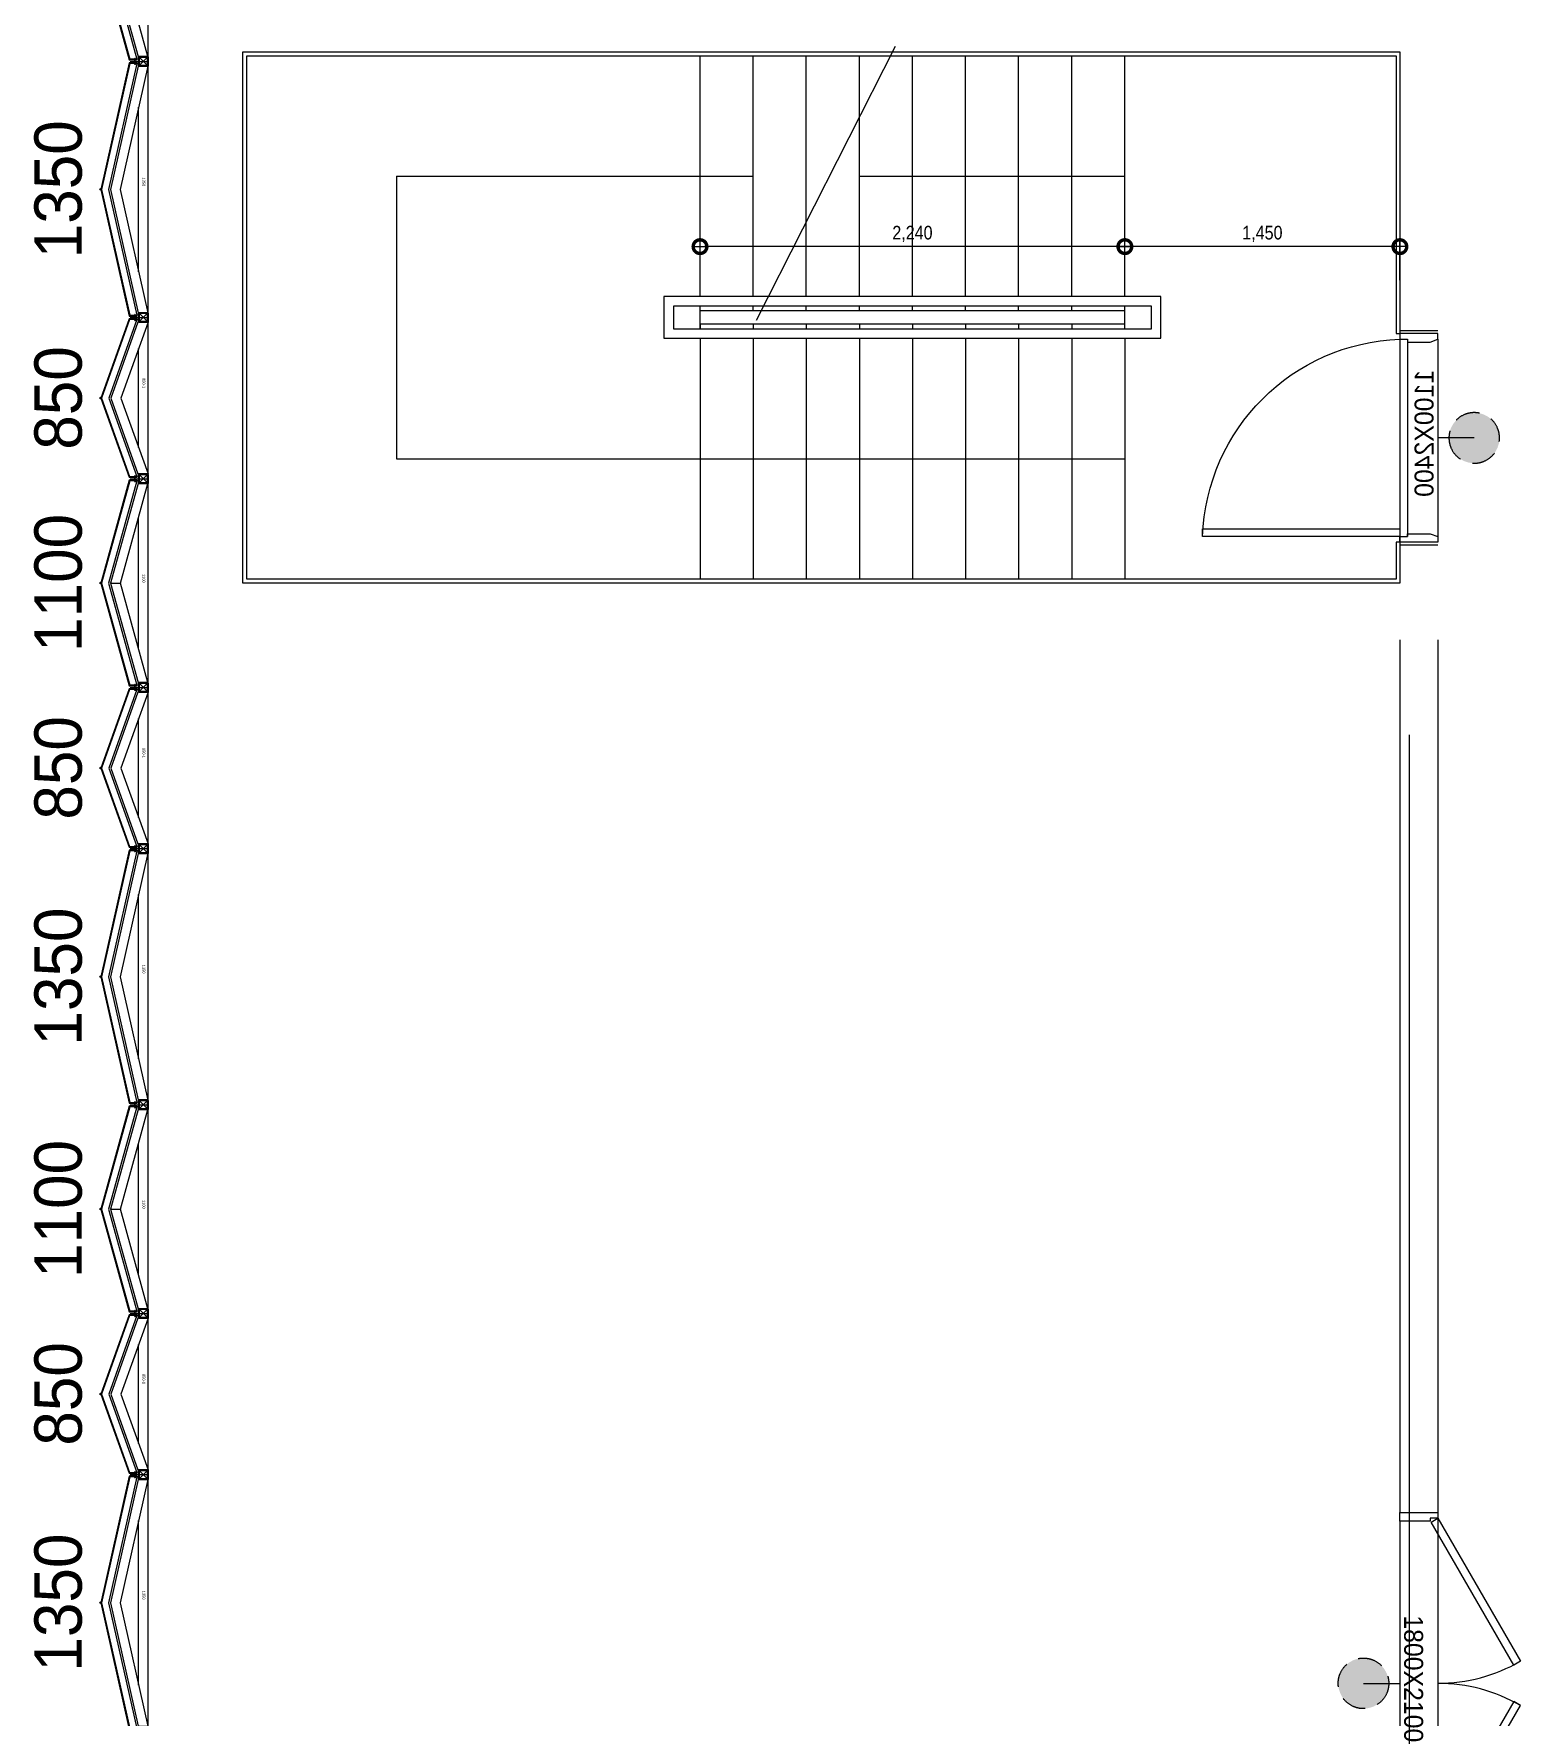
# Model space of a CAD drawing. Header units: millimetres. Extents: x -95754 to 183257, y 26770 to 150605.
# Drawn here: x 91350 to 99189, y 131826 to 140701 of the extents above; entities that cross this region are included whole.
import ezdxf
from ezdxf.enums import TextEntityAlignment as Align

# ---------------------------------------------------------------- set-up
doc = ezdxf.new("R2010")
doc.units = ezdxf.units.MM
doc.header["$LTSCALE"] = 300
doc.linetypes.add('ghid', pattern=[3, 2, -1])
doc.linetypes.add('HID', pattern=[2.8, 1.8, -1])
for name, color, linetype in [('6FIN', 6, 'Continuous'), ('A-CEN', 1, 'Continuous'), ('A-CORE-STR', 9, 'Continuous'), ('A-CORE-난간', 8, 'Continuous'), ('A-DIM', 7, 'Continuous'), ('A-DOOR', 4, 'Continuous'), ('A-DOOR-1', 1, 'Continuous'), ('A-DOOR-8', 8, 'Continuous'), ('A-FIN', 6, 'Continuous'), ('A-SYM', 7, 'Continuous'), ('A-WALL-D', 7, 'Continuous'), ('A-갑종방화문', 7, 'Continuous'), ('A-방화문표기', 6, 'ghid'), ('A-하지철물', 55, 'Continuous'), ('alucobond', 4, 'Continuous'), ('mold', 4, 'Continuous'), ('SHEET', 6, 'Continuous')]:
    doc.layers.add(name, color=color, linetype=linetype)
doc.layers.add('NOPLOT', color=191, linetype='Continuous', plot=False)
doc.layers.add('NOPLOT-DIM', color=191, linetype='Continuous', plot=False)
doc.styles.add('Gdim', font='', dxfattribs={"width": 0.9})
doc.styles.add('Gtx', font='')
doc.styles.get('Gdim').set_extended_font_data('Dotum')
doc.styles.get('Gtx').set_extended_font_data('Dotum')
doc.dimstyles.new('Gdim30(INT)', dxfattribs={"dimscale": 24, "dimtxt": 3, "dimasz": 1, "dimexe": 1.5, "dimexo": 2, "dimgap": 1, "dimtad": 1, "dimdec": 0, "dimzin": 0, "dimdsep": 46, "dimlunit": 6, "dimtxsty": 'Gdim', "dimblk": 'ToneDOT', "dimcen": 1.5, "dimdle": 1.5, "dimclrd": 1, "dimclre": 1, "dimclrt": 256, "dimadec": 1, "dimazin": 0, "dimtfac": 1, "dimtdec": 0, "dimtix": 1, "dimtmove": 2, "dimatfit": 3, "dimldrblk": 'DOT', "dimfxl": 1, "dimtolj": 1, "dimtzin": 0, "dimlwd": -1, "dimlwe": -1, "dimarcsym": 0})

# ---------------------------------------------------------------- blocks, each defined once
blk = doc.blocks.new('FDD-2')
at = {"layer": 'A-DOOR', "linetype": 'Continuous'}
for points in [[(-870, 200), (-116.6, 635), (-96.6, 600.4), (-850, 165.4)], [(870, 200), (116.6, 635), (96.6, 600.4), (850, 165.4)], [(-900, 200), (-870, 200), (-870, 160), (-855, 160), (-855, 0), (-900, 0)], [(900, 200), (870, 200), (870, 160), (855, 160), (855, 0), (900, 0)]]:
    blk.add_lwpolyline(points, close=True, dxfattribs=at)
at = {"layer": 'A-DOOR-1', "linetype": 'Continuous'}
for centre, start, end in [((-870, 200), 0, 30), ((870, 200), 150, 180)]:
    blk.add_arc(centre, 870, start, end, dxfattribs=at)
at = {"layer": 'A-DOOR-8', "linetype": 'Continuous'}
for p, q in [((-870, 200), (870, 200)), ((-855, 0), (855, 0))]:
    blk.add_line(p, q, dxfattribs=at)
at = {"layer": 'NOPLOT', "style": 'Gtx'}
blk.add_text('1800X2100', height=100, dxfattribs=at).set_placement((-358.5, 22.4))
blk = doc.blocks.new('FSD-1')
at = {"layer": 'A-DOOR'}
for points in [[(190359.4, 600586.7), (190359.4, 600556.7), (190319.4, 600556.7), (190319.4, 600541.7), (190199.4, 600541.7), (190159.4, 600556.7), (190159.4, 600586.7)], [(190359.4, 599486.7), (190359.4, 599516.7), (190319.4, 599516.7), (190319.4, 599531.7), (190199.4, 599531.7), (190159.4, 599516.7), (190159.4, 599486.7)], [(190359.4, 599516.7), (191399.4, 599516.7), (191399.4, 599556.7), (190359.4, 599556.7)]]:
    blk.add_lwpolyline(points, close=True, dxfattribs=at)
at = {"layer": 'A-DOOR-1'}
blk.add_arc((190322.5, 599479.8), 1077.5, 1.96142, 88.03858, dxfattribs=at)
at = {"layer": 'A-DOOR-8'}
for p, q in [((190159.4, 600556.7), (190159.4, 599516.7)), ((190319.4, 600556.7), (190319.4, 599516.7)), ((190359.4, 600556.7), (190359.4, 599516.7))]:
    blk.add_line(p, q, dxfattribs=at)
at = {"layer": 'NOPLOT'}
for p, q in [((190159.4, 600601.7), (190359.4, 600601.7)), ((190159.4, 599471.7), (190359.4, 599471.7))]:
    blk.add_line(p, q, dxfattribs=at)
at = {"layer": 'NOPLOT', "style": 'Gtx'}
blk.add_text('1100X2400', height=100, rotation=270, dxfattribs=at).set_placement((190181.9, 600395.2))
blk = doc.blocks.new('EX-850-1')
at = {"layer": '6FIN', "elevation": 0}
for points in [[(3.2, 204.1), (46.8, 204.1, 0.414214), (50, 207.3), (50, 250.9, 0.414214), (46.8, 254.1), (3.2, 254.1, 0.414214), (0, 250.9), (0, 207.3, 0.414214)], [(896.8, 204.1), (853.2, 204.1, -0.414214), (850, 207.3), (850, 250.9, -0.414214), (853.2, 254.1), (896.8, 254.1, -0.414214), (900, 250.9), (900, 207.3, -0.414214)]]:
    blk.add_lwpolyline(points, format="xyb", close=True, dxfattribs=at)
at = {"layer": 'A-하지철물'}
for p, q in [((850, 254.1), (50, 254.1)), ((710.9, 204.1), (189.1, 204.1))]:
    blk.add_line(p, q, dxfattribs=at)
at = {"layer": 'A-하지철물', "elevation": 0}
for points in [[(49.9, 254.1), (450, 110.3), (850.1, 254.1)], [(50, 204.1), (50, 200.9), (450, 57.2), (850, 200.9), (850, 204.1)]]:
    blk.add_lwpolyline(points, dxfattribs=at)
at = {"layer": 'A-하지철물'}
blk.add_circle((450, 4.1), 4.07, dxfattribs=at)
at = {"layer": 'alucobond', "color": 251, "linetype": 'HID', "ltscale": 10}
for p, q in [((30.2, 185.1), (41.5, 185.1)), ((31.5, 182.4), (31.5, 187.8)), ((31.5, 186.6), (39.5, 186.6)), ((31.5, 183.6), (39.5, 183.6)), ((32, 189.3), (32.5, 189.3)), ((32, 180.9), (32.5, 180.9)), ((32.5, 180.9), (32.5, 189.3)), ((38, 182.7), (38, 187.4)), ((39.5, 182.7), (39.5, 187.4)), ((869.8, 185.1), (858.5, 185.1)), ((860.5, 182.7), (860.5, 187.4)), ((868.5, 186.6), (860.5, 186.6)), ((868.5, 183.6), (860.5, 183.6)), ((862, 182.7), (862, 187.4)), ((867.5, 180.9), (867.5, 189.3)), ((868, 189.3), (867.5, 189.3)), ((868, 180.9), (867.5, 180.9)), ((868.5, 182.4), (868.5, 187.8))]:
    blk.add_line(p, q, dxfattribs=at)
at = {"layer": 'alucobond'}
for p, q in [((32.5, 195.1), (36.5, 195.1)), ((867.5, 195.1), (863.5, 195.1))]:
    blk.add_line(p, q, dxfattribs=at)
at = {"layer": 'alucobond', "color": 251, "linetype": 'HID', "ltscale": 10}
for points in [[(32, 189.3), (31.5, 187.8)], [(32, 180.9), (31.5, 182.4)], [(868, 189.3), (868.5, 187.8)], [(868, 180.9), (868.5, 182.4)]]:
    blk.add_lwpolyline(points, dxfattribs=at)
at = {"layer": 'alucobond', "elevation": 0}
for points in [[(32.5, 195.1), (32.5, 154.1), (450, 4.1), (867.5, 154.1), (867.5, 195.1)], [(36.5, 195.1), (36.5, 156.9), (450, 8.3), (863.5, 156.9), (863.5, 195.1)]]:
    blk.add_lwpolyline(points, dxfattribs=at)
at = {"layer": 'alucobond', "color": 251, "linetype": 'HID', "ltscale": 10, "elevation": 0}
blk.add_lwpolyline([(36.5, 195.1), (450, 46.6), (863.5, 195.1)], dxfattribs=at)
at = {"layer": 'alucobond', "color": 251, "linetype": 'HID', "ltscale": 10}
for points in [[(39.5, 186.6, -0.666667), (39.5, 183.6, -1.5)], [(860.5, 186.6, 0.666667), (860.5, 183.6, 1.5)]]:
    blk.add_lwpolyline(points, format="xyb", dxfattribs=at)
for centre, start, end in [((38.7, 187.4), 0, 180), ((38.7, 182.7), 180, 0), ((861.3, 187.4), 0, 180), ((861.3, 182.7), 180, 0)]:
    blk.add_arc(centre, 0.75, start, end, dxfattribs=at)
at = {"layer": 'mold', "color": 4}
for points in [[(25, 204.1), (25, 202.6)], [(875, 204.1), (875, 202.6)]]:
    blk.add_lwpolyline(points, dxfattribs=at)
at = {"layer": 'NOPLOT'}
for p, q in [((3.2, 254.1), (0, 254.1)), ((0, 254.1), (0, 250.9)), ((0, 207.3), (0, 204.1)), ((3.2, 204.1), (0, 204.1)), ((25, 160), (25, 254.1)), ((46.8, 254.1), (50, 254.1)), ((46.8, 204.1), (50, 204.1)), ((50, 254.1), (50, 250.9)), ((50, 207.3), (50, 204.1)), ((853.2, 254.1), (850, 254.1)), ((850, 254.1), (850, 250.9)), ((850, 207.3), (850, 204.1)), ((853.2, 204.1), (850, 204.1)), ((875, 160), (875, 254.1)), ((896.8, 254.1), (900, 254.1)), ((896.8, 204.1), (900, 204.1)), ((900, 254.1), (900, 250.9)), ((900, 207.3), (900, 204.1))]:
    blk.add_line(p, q, dxfattribs=at)
at = {"layer": 'SHEET', "color": 8}
for p, q in [((46.8, 250.9), (3.2, 207.3)), ((3.2, 250.9), (46.8, 207.3)), ((853.2, 250.9), (896.8, 207.3)), ((896.8, 250.9), (853.2, 207.3))]:
    blk.add_line(p, q, dxfattribs=at)
at = {"layer": 'SHEET', "color": 8, "elevation": 0}
for points in [[(3.2, 207.3), (46.8, 207.3), (46.8, 250.9), (3.2, 250.9)], [(896.8, 207.3), (853.2, 207.3), (853.2, 250.9), (896.8, 250.9)]]:
    blk.add_lwpolyline(points, close=True, dxfattribs=at)
at = {"layer": 'NOPLOT', "linetype": 'HID', "style": 'Gtx'}
blk.add_text('850-1', height=15, dxfattribs=at).set_placement((344.2, 224))
blk = doc.blocks.new('EX-1350')
at = {"layer": '6FIN', "elevation": 0}
for points in [[(3.2, 204.1), (46.8, 204.1, 0.414214), (50, 207.3), (50, 250.9, 0.414214), (46.8, 254.1), (3.2, 254.1, 0.414214), (0, 250.9), (0, 207.3, 0.414214)], [(1396.8, 204.1), (1353.2, 204.1, -0.414214), (1350, 207.3), (1350, 250.9, -0.414214), (1353.2, 254.1), (1396.8, 254.1, -0.414214), (1400, 250.9), (1400, 207.3, -0.414214)]]:
    blk.add_lwpolyline(points, format="xyb", close=True, dxfattribs=at)
at = {"layer": 'A-하지철물'}
for p, q in [((1350, 254.1), (50, 254.1)), ((1133.9, 204.1), (266.1, 204.1))]:
    blk.add_line(p, q, dxfattribs=at)
at = {"layer": 'A-하지철물', "elevation": 0}
for points in [[(49.7, 252.7), (700, 106.6), (1350.3, 252.7)], [(50, 254.1), (50, 201.4), (700, 55.3), (1350, 201.4), (1350, 254.1)]]:
    blk.add_lwpolyline(points, dxfattribs=at)
at = {"layer": 'A-하지철물'}
blk.add_circle((700, 4.1), 4.07, dxfattribs=at)
at = {"layer": 'alucobond', "color": 251, "linetype": 'HID', "ltscale": 10}
for p, q in [((30.2, 185.1), (41.5, 185.1)), ((31.5, 182.4), (31.5, 187.8)), ((31.5, 186.6), (39.5, 186.6)), ((31.5, 183.6), (39.5, 183.6)), ((32, 189.3), (32.5, 189.3)), ((32, 180.9), (32.5, 180.9)), ((32.5, 180.9), (32.5, 189.3)), ((38, 182.7), (38, 187.4)), ((39.5, 182.7), (39.5, 187.4)), ((1369.8, 185.1), (1358.5, 185.1)), ((1360.5, 182.7), (1360.5, 187.4)), ((1368.5, 186.6), (1360.5, 186.6)), ((1368.5, 183.6), (1360.5, 183.6)), ((1362, 182.7), (1362, 187.4)), ((1367.5, 180.9), (1367.5, 189.3)), ((1368, 189.3), (1367.5, 189.3)), ((1368, 180.9), (1367.5, 180.9)), ((1368.5, 182.4), (1368.5, 187.8))]:
    blk.add_line(p, q, dxfattribs=at)
at = {"layer": 'alucobond'}
for p, q in [((32.5, 195.1), (36.5, 195.1)), ((1367.5, 195.1), (1363.5, 195.1))]:
    blk.add_line(p, q, dxfattribs=at)
at = {"layer": 'alucobond', "color": 251, "linetype": 'HID', "ltscale": 10, "elevation": 0}
for points in [[(32, 189.3), (31.5, 187.8)], [(32, 180.9), (31.5, 182.4)], [(36.5, 194.2), (700, 45.1), (1363.5, 194.2)], [(1368, 189.3), (1368.5, 187.8)], [(1368, 180.9), (1368.5, 182.4)]]:
    blk.add_lwpolyline(points, dxfattribs=at)
at = {"layer": 'alucobond', "elevation": 0}
for points in [[(32.5, 195.1), (32.5, 154.1), (700, 4.1), (1367.5, 154.1), (1367.5, 195.1)], [(36.5, 195.1), (36.5, 157.3), (700, 8.2), (1363.5, 157.3), (1363.5, 195.1)]]:
    blk.add_lwpolyline(points, dxfattribs=at)
at = {"layer": 'alucobond', "color": 251, "linetype": 'HID', "ltscale": 10, "elevation": 0}
for points in [[(39.5, 186.6, -0.666667), (39.5, 183.6, -1.5)], [(1360.5, 186.6, 0.666667), (1360.5, 183.6, 1.5)]]:
    blk.add_lwpolyline(points, format="xyb", dxfattribs=at)
at = {"layer": 'alucobond', "color": 251, "linetype": 'HID', "ltscale": 10}
for centre, start, end in [((38.7, 187.4), 0, 180), ((38.7, 182.7), 180, 0), ((1361.3, 187.4), 0, 180), ((1361.3, 182.7), 180, 0)]:
    blk.add_arc(centre, 0.75, start, end, dxfattribs=at)
at = {"layer": 'mold', "color": 4, "elevation": 0}
for points in [[(25, 204.1), (25, 202.6)], [(1375, 204.1), (1375, 202.6)]]:
    blk.add_lwpolyline(points, dxfattribs=at)
at = {"layer": 'NOPLOT'}
for p, q in [((3.2, 254.1), (0, 254.1)), ((0, 254.1), (0, 250.9)), ((0, 207.3), (0, 204.1)), ((3.2, 204.1), (0, 204.1)), ((25, 160), (25, 254.1)), ((46.8, 254.1), (50, 254.1)), ((46.8, 204.1), (50, 204.1)), ((50, 254.1), (50, 250.9)), ((50, 207.3), (50, 204.1)), ((1353.2, 254.1), (1350, 254.1)), ((1350, 254.1), (1350, 250.9)), ((1350, 207.3), (1350, 204.1)), ((1353.2, 204.1), (1350, 204.1)), ((1375, 160), (1375, 254.1)), ((1396.8, 254.1), (1400, 254.1)), ((1396.8, 204.1), (1400, 204.1)), ((1400, 254.1), (1400, 250.9)), ((1400, 207.3), (1400, 204.1))]:
    blk.add_line(p, q, dxfattribs=at)
at = {"layer": 'SHEET', "color": 8}
for p, q in [((46.8, 250.9), (3.2, 207.3)), ((3.2, 250.9), (46.8, 207.3)), ((1353.2, 250.9), (1396.8, 207.3)), ((1396.8, 250.9), (1353.2, 207.3))]:
    blk.add_line(p, q, dxfattribs=at)
at = {"layer": 'SHEET', "color": 8, "elevation": 0}
for points in [[(3.2, 207.3), (46.8, 207.3), (46.8, 250.9), (3.2, 250.9)], [(1396.8, 207.3), (1353.2, 207.3), (1353.2, 250.9), (1396.8, 250.9)]]:
    blk.add_lwpolyline(points, close=True, dxfattribs=at)
at = {"layer": 'NOPLOT', "linetype": 'HID', "style": 'Gtx'}
blk.add_text('1350', height=15, dxfattribs=at).set_placement((637.1, 224))
blk = doc.blocks.new('EX-1100')
at = {"layer": '6FIN', "elevation": 0}
for points in [[(3.2, 204.1), (46.8, 204.1, 0.414214), (50, 207.3), (50, 250.9, 0.414214), (46.8, 254.1), (3.2, 254.1, 0.414214), (0, 250.9), (0, 207.3, 0.414214)], [(1146.8, 204.1), (1103.2, 204.1, -0.414214), (1100, 207.3), (1100, 250.9, -0.414214), (1103.2, 254.1), (1146.8, 254.1, -0.414214), (1150, 250.9), (1150, 207.3, -0.414214)]]:
    blk.add_lwpolyline(points, format="xyb", close=True, dxfattribs=at)
at = {"layer": 'A-하지철물'}
for p, q in [((1100, 254.1), (50, 254.1)), ((923.1, 204.1), (226.9, 204.1)), ((575, 55.9), (575, 107.8))]:
    blk.add_line(p, q, dxfattribs=at)
at = {"layer": 'A-하지철물', "elevation": 0}
blk.add_lwpolyline([(1100, 201.1), (1100, 253), (575, 107.8), (50, 253), (50, 201.1), (575, 55.9)], close=True, dxfattribs=at)
at = {"layer": 'A-하지철물'}
blk.add_circle((575, 4.1), 4.07, dxfattribs=at)
at = {"layer": 'alucobond', "color": 251, "linetype": 'HID', "ltscale": 10}
for p, q in [((30.2, 185.1), (41.5, 185.1)), ((31.5, 182.4), (31.5, 187.8)), ((31.5, 186.6), (39.5, 186.6)), ((31.5, 183.6), (39.5, 183.6)), ((32, 189.3), (32.5, 189.3)), ((32, 180.9), (32.5, 180.9)), ((32.5, 180.9), (32.5, 189.3)), ((38, 182.7), (38, 187.4)), ((39.5, 182.7), (39.5, 187.4)), ((1119.8, 185.1), (1108.5, 185.1)), ((1110.5, 182.7), (1110.5, 187.4)), ((1118.5, 186.6), (1110.5, 186.6)), ((1118.5, 183.6), (1110.5, 183.6)), ((1112, 182.7), (1112, 187.4)), ((1117.5, 180.9), (1117.5, 189.3)), ((1118, 189.3), (1117.5, 189.3)), ((1118, 180.9), (1117.5, 180.9)), ((1118.5, 182.4), (1118.5, 187.8))]:
    blk.add_line(p, q, dxfattribs=at)
at = {"layer": 'alucobond'}
for p, q in [((32.5, 195.1), (36.5, 195.1)), ((1117.5, 195.1), (1113.5, 195.1))]:
    blk.add_line(p, q, dxfattribs=at)
at = {"layer": 'alucobond', "color": 251, "linetype": 'HID', "ltscale": 10, "elevation": 0}
for points in [[(32, 189.3), (31.5, 187.8)], [(32, 180.9), (31.5, 182.4)], [(36.5, 194.5), (575, 45.6), (1113.5, 194.5)], [(1118, 189.3), (1118.5, 187.8)], [(1118, 180.9), (1118.5, 182.4)]]:
    blk.add_lwpolyline(points, dxfattribs=at)
at = {"layer": 'alucobond', "elevation": 0}
for points in [[(32.5, 195.1), (32.5, 154.1), (575, 4.1), (1117.5, 154.1), (1117.5, 195.1)], [(36.5, 195.1), (36.5, 157.1), (575, 8.2), (1113.5, 157.1), (1113.5, 195.1)], [(1113.5, 195.1), (1113.5, 157.2)]]:
    blk.add_lwpolyline(points, dxfattribs=at)
at = {"layer": 'alucobond', "color": 251, "linetype": 'HID', "ltscale": 10, "elevation": 0}
for points in [[(39.5, 186.6, -0.666667), (39.5, 183.6, -1.5)], [(1110.5, 186.6, 0.666667), (1110.5, 183.6, 1.5)]]:
    blk.add_lwpolyline(points, format="xyb", dxfattribs=at)
at = {"layer": 'alucobond', "color": 251, "linetype": 'HID', "ltscale": 10}
for centre, start, end in [((38.7, 187.4), 0, 180), ((38.7, 182.7), 180, 0), ((1111.3, 187.4), 0, 180), ((1111.3, 182.7), 180, 0)]:
    blk.add_arc(centre, 0.75, start, end, dxfattribs=at)
at = {"layer": 'mold', "color": 4, "elevation": 0}
for points in [[(25, 204.1), (25, 202.6)], [(1125, 204.1), (1125, 202.6)]]:
    blk.add_lwpolyline(points, dxfattribs=at)
at = {"layer": 'NOPLOT'}
for p, q in [((3.2, 254.1), (0, 254.1)), ((0, 254.1), (0, 250.9)), ((0, 207.3), (0, 204.1)), ((3.2, 204.1), (0, 204.1)), ((25, 160), (25, 254.1)), ((46.8, 254.1), (50, 254.1)), ((46.8, 204.1), (50, 204.1)), ((50, 254.1), (50, 250.9)), ((50, 207.3), (50, 204.1)), ((1103.2, 254.1), (1100, 254.1)), ((1100, 254.1), (1100, 250.9)), ((1100, 207.3), (1100, 204.1)), ((1103.2, 204.1), (1100, 204.1)), ((1125, 160), (1125, 254.1)), ((1146.8, 254.1), (1150, 254.1)), ((1146.8, 204.1), (1150, 204.1)), ((1150, 254.1), (1150, 250.9)), ((1150, 207.3), (1150, 204.1))]:
    blk.add_line(p, q, dxfattribs=at)
at = {"layer": 'SHEET', "color": 8}
for p, q in [((46.8, 250.9), (3.2, 207.3)), ((3.2, 250.9), (46.8, 207.3)), ((1103.2, 250.9), (1146.8, 207.3)), ((1146.8, 250.9), (1103.2, 207.3))]:
    blk.add_line(p, q, dxfattribs=at)
at = {"layer": 'SHEET', "color": 8, "elevation": 0}
for points in [[(3.2, 207.3), (46.8, 207.3), (46.8, 250.9), (3.2, 250.9)], [(1146.8, 207.3), (1103.2, 207.3), (1103.2, 250.9), (1146.8, 250.9)]]:
    blk.add_lwpolyline(points, close=True, dxfattribs=at)
at = {"layer": 'NOPLOT', "linetype": 'HID', "style": 'Gtx'}
blk.add_text('1100', height=15, dxfattribs=at).set_placement((526.9, 224))
blk = doc.blocks.new('ToneDOT')
at = {"layer": 'A-DIM', "color": 1, "linetype": 'ByBlock'}
blk.add_line((1.5, 0), (-1.5, 0), dxfattribs=at)
at = {"layer": 'A-DIM', "color": 1, "linetype": 'ByBlock', "const_width": 3}
blk.add_lwpolyline([(0.375, 0, 1), (-0.375, 0, 1)], format="xyb", close=True, dxfattribs=at)
blk = doc.blocks.new('*D119')
at = {"layer": 'Defpoints', "color": 0, "transparency": 16777216}
for p in [(97103.6, 139578.4), (97103.6, 139354.1), (98553.6, 139354.1)]:
    blk.add_point(p, dxfattribs=at)
at = {"layer": 'NOPLOT-DIM', "color": 1, "transparency": 16777216}
for p, q in [((97103.6, 139402.1), (97103.6, 139614.4)), ((98553.6, 139402.1), (98553.6, 139614.4)), ((98529.6, 139578.4), (97127.6, 139578.4))]:
    blk.add_line(p, q, dxfattribs=at)
at = {"layer": 'NOPLOT-DIM', "color": 1, "transparency": 16777216, "xscale": 24, "yscale": 24, "zscale": 24, "rotation": 180}
blk.add_blockref('ToneDOT', (97103.6, 139578.4), dxfattribs=at)
at = {"layer": 'NOPLOT-DIM', "color": 1, "transparency": 16777216, "xscale": 24, "yscale": 24, "zscale": 24}
blk.add_blockref('ToneDOT', (98553.6, 139578.4), dxfattribs=at)
at = {"layer": 'NOPLOT-DIM', "transparency": 16777216, "insert": (97828.6, 139645.4), "char_height": 72, "attachment_point": 5, "style": 'Gdim'}
blk.add_mtext('\\A1;1,450', dxfattribs=at)
blk = doc.blocks.new('_Dot')
at = {"color": 0, "linetype": 'ByBlock', "lineweight": -2}
blk.add_line((-0.5, 0), (-1, 0), dxfattribs=at)
at = {"color": 0, "linetype": 'ByBlock', "const_width": 0.5}
blk.add_lwpolyline([(-0.25, 0, 1), (0.25, 0, 1)], format="xyb", close=True, dxfattribs=at)
blk = doc.blocks.new('*D120')
at = {"layer": 'Defpoints', "color": 0, "transparency": 16777216}
for p in [(94863.6, 139578.4), (94863.6, 139354.1), (97103.6, 139354.1)]:
    blk.add_point(p, dxfattribs=at)
at = {"layer": 'NOPLOT-DIM', "color": 1, "transparency": 16777216}
for p, q in [((94863.6, 139402.1), (94863.6, 139614.4)), ((97103.6, 139402.1), (97103.6, 139614.4)), ((97079.6, 139578.4), (94887.6, 139578.4))]:
    blk.add_line(p, q, dxfattribs=at)
at = {"layer": 'NOPLOT-DIM', "color": 1, "transparency": 16777216, "xscale": 24, "yscale": 24, "zscale": 24, "rotation": 180}
blk.add_blockref('ToneDOT', (94863.6, 139578.4), dxfattribs=at)
at = {"layer": 'NOPLOT-DIM', "color": 1, "transparency": 16777216, "xscale": 24, "yscale": 24, "zscale": 24}
blk.add_blockref('ToneDOT', (97103.6, 139578.4), dxfattribs=at)
at = {"layer": 'NOPLOT-DIM', "transparency": 16777216, "insert": (95983.6, 139645.4), "char_height": 72, "attachment_point": 5, "style": 'Gdim'}
blk.add_mtext('\\A1;2,240', dxfattribs=at)
blk = doc.blocks.new('SYM-갑종방화문')
at = {"layer": 'A-방화문표기'}
blk.add_hatch(color=251, dxfattribs=at).paths.add_polyline_path([(-600, 0, 1), (600, 0, 1)])
at = {"layer": 'A-방화문표기', "color": 251}
blk.add_circle((0, 0), 600, dxfattribs=at)
blk = doc.blocks.new('A$C1B410CB1')
at = {"layer": 'NOPLOT'}
blk.add_line((100, 100), (100, 244), dxfattribs=at)
at = {"layer": 'A-갑종방화문', "xscale": 0.1666666666666667, "yscale": 0.1666666666666667, "zscale": 0.1666666666666667}
blk.add_blockref('SYM-갑종방화문', (100, 100), dxfattribs=at)
blk = doc.blocks.new('A$C0b20c517')
at = {"layer": 'NOPLOT', "linetype": 'Continuous', "style": 'Gtx'}
for s, p in [('1350', (125, 33468.7)), ('850', (125, 32368.7)), ('1100', (125, 31393.7)), ('850', (125, 30418.7)), ('1350', (125, 29318.7)), ('1100', (125, 28093.7)), ('850', (125, 27118.7)), ('1350', (125, 26018.7))]:
    blk.add_text(s, height=250, rotation=90, dxfattribs=at).set_placement(p, align=Align.MIDDLE_CENTER)

msp = doc.modelspace()

# ---------------------------------------------------------------- linework, layer by layer
at = {"layer": 'A-CEN', "transparency": 33554687}
msp.add_line((98603.571, 128605.018), (98603.571, 137005.018), dxfattribs=at)
at = {"layer": 'A-CORE-STR', "transparency": 33554687}
for p, q in [((94863.571, 139315.018), (94863.571, 140585.018)), ((95143.571, 139315.018), (95143.571, 140585.018)), ((95423.571, 139315.018), (95423.571, 140585.018)), ((95703.571, 139315.018), (95703.571, 140585.018)), ((95983.571, 139315.018), (95983.571, 140585.018)), ((96263.571, 139315.018), (96263.571, 140585.018)), ((96543.571, 139315.018), (96543.571, 140585.018)), ((96823.571, 139315.018), (96823.571, 140585.018)), ((97103.571, 139315.018), (97103.571, 140585.018)), ((94863.571, 139145.018), (94863.571, 139265.018)), ((94863.571, 139240.018), (94863.571, 139265.018)), ((95143.571, 139240.018), (95143.571, 139265.018)), ((95423.571, 139240.018), (95423.571, 139265.018)), ((95703.571, 139240.018), (95703.571, 139265.018)), ((95983.571, 139240.018), (95983.571, 139265.018)), ((96263.571, 139240.018), (96263.571, 139265.018)), ((96543.571, 139240.018), (96543.571, 139265.018)), ((96823.571, 139240.018), (96823.571, 139265.018)), ((97103.571, 139145.018), (97103.571, 139265.018)), ((97103.571, 139240.018), (94863.571, 139240.018)), ((97103.571, 139170.018), (94863.571, 139170.018)), ((94863.571, 139170.018), (94863.571, 139145.018)), ((95143.571, 139170.018), (95143.571, 139145.018)), ((95423.571, 139170.018), (95423.571, 139145.018)), ((95703.571, 139170.018), (95703.571, 139145.018)), ((95983.571, 139170.018), (95983.571, 139145.018)), ((96263.571, 139170.018), (96263.571, 139145.018)), ((96543.571, 139170.018), (96543.571, 139145.018)), ((96823.571, 139170.018), (96823.571, 139145.018)), ((94863.571, 139095.018), (94863.571, 137825.018)), ((95143.571, 139095.018), (95143.571, 137825.018)), ((95423.571, 139095.018), (95423.571, 137825.018)), ((95703.571, 139095.018), (95703.571, 137825.018)), ((95983.571, 139095.018), (95983.571, 137825.018)), ((96263.571, 139095.018), (96263.571, 137825.018)), ((96543.571, 139095.018), (96543.571, 137825.018)), ((96823.571, 139095.018), (96823.571, 137825.018)), ((97103.571, 139095.018), (97103.571, 137825.018))]:
    msp.add_line(p, q, dxfattribs=at)
at = {"layer": 'A-CORE-난간', "transparency": 33554687, "elevation": 0}
for points in [[(94673.571, 139095.018), (97293.571, 139095.018), (97293.571, 139315.018), (94673.571, 139315.018)], [(94723.571, 139145.018), (97243.571, 139145.018), (97243.571, 139265.018), (94723.571, 139265.018)]]:
    msp.add_lwpolyline(points, close=True, dxfattribs=at)
at = {"layer": 'A-FIN', "transparency": 33554687, "elevation": 0}
msp.add_lwpolyline([(98553.571, 138020.014), (98533.571, 138020.014), (98533.571, 137825.018), (92473.571, 137825.018), (92473.571, 140585.018), (98533.571, 140585.018), (98533.571, 139120.014), (98553.571, 139120.014)], dxfattribs=at)
at = {"layer": 'A-SYM', "transparency": 33554687}
for p, q in [((93263.571, 139950.018), (93263.571, 138460.018)), ((93263.571, 139950.018), (95143.571, 139950.018)), ((95703.571, 139950.018), (97103.571, 139950.018)), ((93263.571, 138460.018), (97103.571, 138460.018))]:
    msp.add_line(p, q, dxfattribs=at)
at = {"layer": 'A-WALL-D', "transparency": 33554687}
for p, q in [((98553.571, 137505.017), (98553.571, 132905.017)), ((98753.571, 137505.017), (98753.571, 132905.017))]:
    msp.add_line(p, q, dxfattribs=at)
at = {"layer": 'NOPLOT', "transparency": 33554687}
msp.add_line((95161.857, 139190.018), (95894.942, 140635.018), dxfattribs=at)
at = {"layer": 'NOPLOT', "transparency": 33554687, "elevation": 0}
msp.add_lwpolyline([(92453.571, 140605.018), (98553.571, 140605.018), (98553.571, 137805.018), (92453.571, 137805.018)], close=True, dxfattribs=at)

# ---------------------------------------------------------------- block references
at = {"layer": 'A-DOOR', "transparency": 33554687, "xscale": -1}
msp.add_blockref('FSD-1', (288912.986, -461466.634), dxfattribs=at)
at = {"layer": 'A-DOOR', "transparency": 33554687, "rotation": 270}
msp.add_blockref('FDD-2', (98553.571, 132005.017), dxfattribs=at)
at = {"layer": 'A-갑종방화문', "transparency": 33554687, "zscale": 1.333333333333056}
for p, xscale, yscale, rotation in [((99078.883, 138703.351), -1.333333333333057, 1.333333333333057, 90), ((98228.259, 132138.351), 1.333333333333056, 1.333333333333056, 270)]:
    msp.add_blockref('A$C1B410CB1', p, dxfattribs=dict(at, xscale=xscale, yscale=yscale, rotation=rotation))
at = {"layer": 'A-하지철물', "transparency": 33554687, "rotation": 270}
for name, p in [('EX-1100', (91699.5, 141680.018)), ('EX-1350', (91699.5, 140580.018)), ('EX-850-1', (91699.5, 139230.018)), ('EX-1100', (91699.5, 138380.018)), ('EX-850-1', (91699.5, 137280.018)), ('EX-1350', (91699.5, 136430.018)), ('EX-1100', (91699.5, 135080.018)), ('EX-850-1', (91699.5, 133980.018)), ('EX-1350', (91699.5, 133130.018))]:
    msp.add_blockref(name, p, dxfattribs=at)
at = {"layer": 'NOPLOT', "transparency": 33554687}
msp.add_blockref('A$C0b20c517', (91354.047, 106412.038), dxfattribs=at)

# ---------------------------------------------------------------- dimensions: what is measured, and where the dimension line sits
at = {"layer": 'NOPLOT-DIM', "transparency": 33554687}
for base, p1, p2, picture, middle in [((94863.571, 139578.427), (97103.571, 139354.073), (94863.571, 139354.073), '*D120', (95983.571, 139645.412)), ((97103.571, 139578.427), (98553.571, 139354.073), (97103.571, 139354.073), '*D119', (97828.571, 139645.412))]:
    dim = msp.add_linear_dim(base=base, p1=p1, p2=p2, dimstyle='Gdim30(INT)', dxfattribs=at)
    dim.commit()
    dim.dimension.update_dxf_attribs({"geometry": picture, "text_midpoint": middle})

doc.saveas('drawing.dxf')
